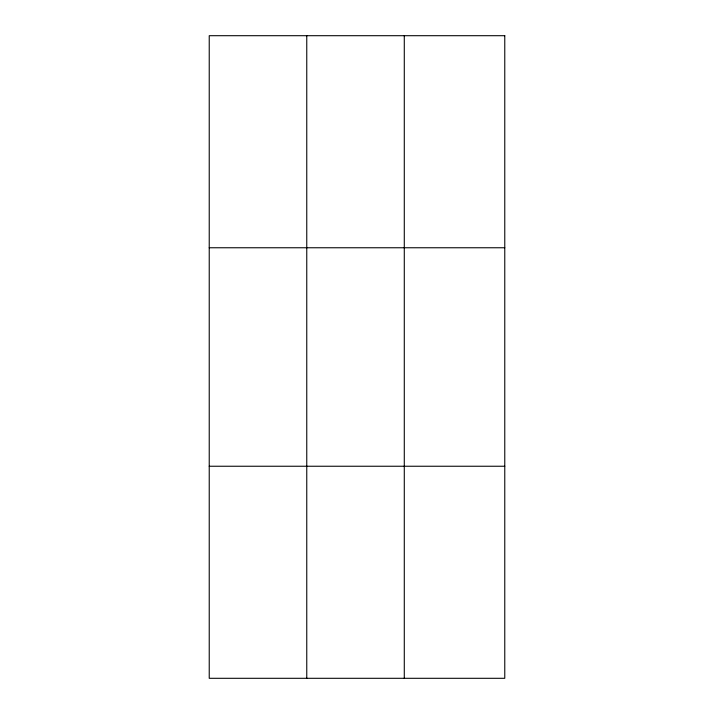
<?xml version="1.0" encoding="UTF-8"?>
<svg xmlns="http://www.w3.org/2000/svg" width="714" height="714" viewBox="0 0 714 714"><rect width="100%" height="100%" fill="white"/><g stroke="black" fill="none" stroke-linecap="round" stroke-linejoin="round"><path stroke-width="1.07" d="M306.761 35.7L306.761 678.3M404.285 35.7L404.285 678.3M209.229 247.758L504.771 247.758M209.229 466.242L504.771 466.242M504.771 35.7L504.771 678.3L209.229 678.3L209.229 35.7L504.771 35.7"/></g></svg>
